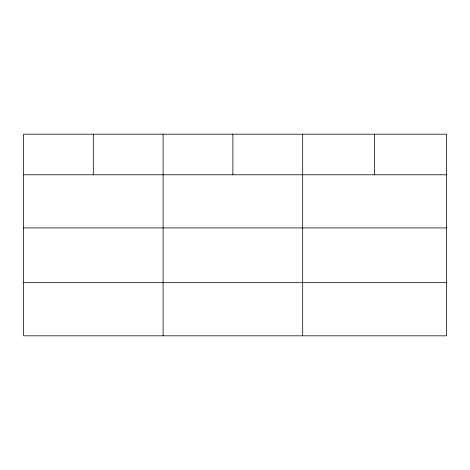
<?xml version="1.0" encoding="UTF-8"?>
<svg xmlns="http://www.w3.org/2000/svg" width="470" height="470" viewBox="0 0 470 470"><rect width="100%" height="100%" fill="white"/><g stroke="black" fill="none" stroke-linecap="round" stroke-linejoin="round"><path stroke-width="0.7" d="M446.5 227.927L446.5 134.173L23.5 134.173L23.5 335.827L446.5 335.827L446.5 227.927L23.5 227.927M23.5 174.781L446.5 174.781M23.5 282.682L446.5 282.682M374.59 134.173L374.59 174.781M302.68 134.173L302.68 335.827M232.885 134.173L232.885 174.781M163.09 134.173L163.09 335.827M93.295 134.173L93.295 174.781"/></g></svg>
